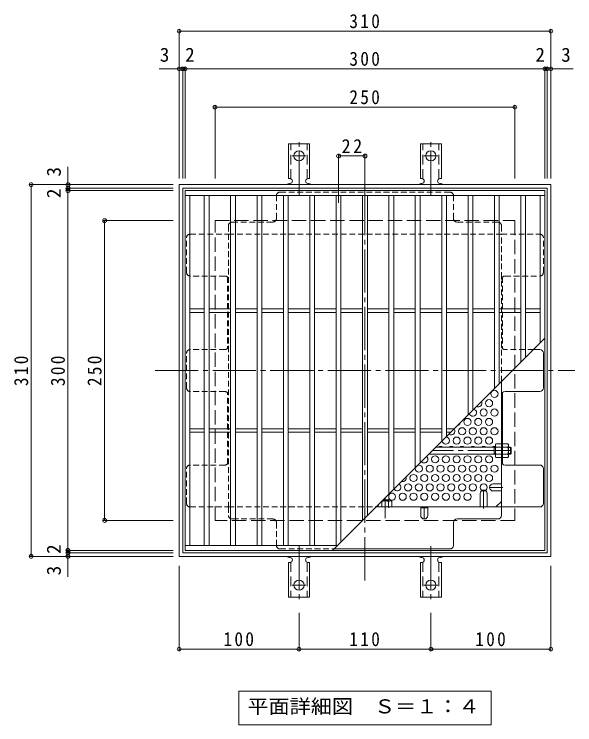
# Model space of a CAD drawing. Units: millimetres at full size, sheet at 1:4. Extents: x -752 to 920, y -779 to 701.
# Drawn here: x -585 to -118, y 40 to 632 of the extents above; entities that cross this region are included whole.
import ezdxf
from ezdxf.enums import TextEntityAlignment as Align

# ---------------------------------------------------------------- set-up
doc = ezdxf.new("R2010")
doc.units = ezdxf.units.MM
doc.header["$LTSCALE"] = 4
doc.header["$PDMODE"] = 32
doc.header["$PDSIZE"] = 3.2
for name, pattern in [('CHAIN1', [8, 5, -1, 1, -1]), ('CHAIN2', [12, 9, -1, 1, -1]), ('DASHED1', [1.8, 1.2, -0.6]), ('DASHED2', [3, 2, -1]), ('DASHED3', [4, 3, -1])]:
    doc.linetypes.add(name, pattern=pattern)
for name, color, linetype, lineweight in [('A-1_躯体', 3, 'Continuous', 9), ('A-2_仕上', 3, 'Continuous', 9), ('A-4_その他', 7, 'Continuous', 9), ('A-5_文字', 7, 'Continuous', 9), ('A-6_寸法', 2, 'Continuous', 9), ('A-7_ハッチ', 2, 'Continuous', 9), ('A-8_記号', 2, 'Continuous', 9), ('A-A_ﾊｯﾁ-ﾜｸ', 3, 'Continuous', 9), ('A-B_ﾊｯﾁ', 2, 'Continuous', 9)]:
    doc.layers.add(name, color=color, linetype=linetype, lineweight=lineweight)
doc.styles.add('ＭＳ ゴシック', font='')
doc.styles.get('ＭＳ ゴシック').set_extended_font_data('MS Gothic')

msp = doc.modelspace()

# ---------------------------------------------------------------- linework, layer by layer
at = {"layer": 'A-1_躯体', "color": 2}
for p, q in [((-140.737, 487.343), (-140.737, 183.343)), ((-137.737, 490.343), (-137.737, 180.342)), ((-137.737, 180.342), (-447.737, 180.342)), ((-140.737, 183.343), (-444.737, 183.343))]:
    msp.add_line(p, q, dxfattribs=at)
at = {"layer": 'A-1_躯体', "color": 2, "linetype": 'DASHED3'}
for p, q in [((-167.737, 460.343), (-167.737, 210.342)), ((-167.737, 210.342), (-417.737, 210.342))]:
    msp.add_line(p, q, dxfattribs=at)
at = {"layer": 'A-1_躯体', "linetype": 'CHAIN2'}
for p, q in [((-170.937, 268.539), (-236.541, 268.539)), ((-275.937, 229.143), (-275.937, 212.306))]:
    msp.add_line(p, q, dxfattribs=at)
at = {"layer": 'A-1_躯体'}
for p, q in [((-183.937, 271.539), (-233.541, 271.539)), ((-184.937, 265.539), (-184.937, 271.539)), ((-184.937, 271.039), (-183.937, 271.039)), ((-171.437, 271.539), (-173.137, 271.539)), ((-173.137, 271.039), (-170.937, 271.039)), ((-171.437, 265.539), (-171.437, 271.539)), ((-171.437, 271.539), (-170.937, 271.039)), ((-170.937, 266.039), (-170.937, 271.039)), ((-183.937, 265.539), (-239.541, 265.539)), ((-184.937, 266.039), (-183.937, 266.039)), ((-173.137, 266.039), (-170.937, 266.039)), ((-171.437, 265.539), (-173.137, 265.539)), ((-171.437, 265.539), (-170.937, 266.039)), ((-272.937, 232.143), (-272.937, 226.539)), ((-278.437, 226.643), (-278.437, 226.539)), ((-277.541, 227.539), (-272.937, 227.539)), ((-273.437, 227.539), (-273.437, 226.539))]:
    msp.add_line(p, q, dxfattribs=at)
at = {"layer": 'A-1_躯体', "color": 2}
for points in [[(-447.737, 180.342), (-447.737, 490.343), (-137.737, 490.343)], [(-444.737, 183.343), (-444.737, 487.343), (-140.737, 487.343)]]:
    msp.add_lwpolyline(points, dxfattribs=at)
at = {"layer": 'A-1_躯体', "color": 2, "linetype": 'DASHED3'}
msp.add_lwpolyline([(-417.737, 210.342), (-417.737, 460.343), (-167.737, 460.343)], dxfattribs=at)
at = {"layer": 'A-2_仕上'}
for p, q in [((-442.737, 481.342), (-142.737, 481.342)), ((-438.737, 189.342), (-438.737, 481.342)), ((-426.737, 189.342), (-426.737, 481.342)), ((-422.737, 189.342), (-422.737, 481.342)), ((-404.737, 189.342), (-404.737, 481.342)), ((-400.737, 189.342), (-400.737, 481.342)), ((-382.737, 189.342), (-382.737, 481.342)), ((-378.737, 189.342), (-378.737, 481.342)), ((-360.737, 189.342), (-360.737, 481.342)), ((-356.737, 189.342), (-356.737, 481.342)), ((-338.737, 189.342), (-338.737, 481.342)), ((-334.737, 189.342), (-334.737, 481.342)), ((-316.737, 189.342), (-316.737, 481.342)), ((-312.737, 192.343), (-312.737, 481.342)), ((-294.737, 210.343), (-294.737, 481.342)), ((-290.737, 214.343), (-290.737, 481.342)), ((-272.737, 232.343), (-272.737, 481.342)), ((-268.737, 236.343), (-268.737, 481.342)), ((-250.737, 254.343), (-250.737, 481.342)), ((-246.737, 258.343), (-246.737, 481.342)), ((-228.737, 276.343), (-228.737, 481.342)), ((-224.737, 280.343), (-224.737, 481.342)), ((-206.737, 298.343), (-206.737, 481.342)), ((-202.737, 302.343), (-202.737, 481.342)), ((-184.737, 320.343), (-184.737, 481.342)), ((-180.737, 324.343), (-180.737, 481.342)), ((-162.737, 342.343), (-162.737, 481.342)), ((-158.737, 346.343), (-158.737, 481.342)), ((-146.737, 481.342), (-146.737, 358.342)), ((-438.737, 386.842), (-426.737, 386.842)), ((-422.737, 386.842), (-404.737, 386.842)), ((-400.737, 386.842), (-382.737, 386.842)), ((-378.737, 386.842), (-360.737, 386.842)), ((-356.737, 386.842), (-338.737, 386.842)), ((-334.737, 386.842), (-316.737, 386.842)), ((-312.737, 386.842), (-294.737, 386.842)), ((-290.737, 386.842), (-272.737, 386.842)), ((-268.737, 386.842), (-250.737, 386.842)), ((-246.737, 386.842), (-228.737, 386.842)), ((-224.737, 386.842), (-206.737, 386.842)), ((-202.737, 386.842), (-184.737, 386.842)), ((-162.737, 386.842), (-180.737, 386.842)), ((-146.737, 386.842), (-158.737, 386.842)), ((-438.737, 383.843), (-426.737, 383.843)), ((-422.737, 383.843), (-404.737, 383.843)), ((-400.737, 383.843), (-382.737, 383.843)), ((-378.737, 383.843), (-360.737, 383.843)), ((-356.737, 383.843), (-338.737, 383.843)), ((-334.737, 383.843), (-316.737, 383.843)), ((-312.737, 383.843), (-294.737, 383.843)), ((-290.737, 383.843), (-272.737, 383.843)), ((-268.737, 383.843), (-250.737, 383.843)), ((-246.737, 383.843), (-228.737, 383.843)), ((-224.737, 383.843), (-206.737, 383.843)), ((-202.737, 383.843), (-184.737, 383.843)), ((-162.737, 383.843), (-180.737, 383.843)), ((-146.737, 383.843), (-158.737, 383.843)), ((-142.737, 362.342), (-319.737, 185.343)), ((-142.737, 362.342), (-319.737, 185.343)), ((-438.737, 286.842), (-426.737, 286.842)), ((-422.737, 286.842), (-404.737, 286.842)), ((-400.737, 286.842), (-382.737, 286.842)), ((-378.737, 286.842), (-360.737, 286.842)), ((-356.737, 286.842), (-338.737, 286.842)), ((-334.737, 286.842), (-316.737, 286.842)), ((-312.737, 286.842), (-294.737, 286.842)), ((-290.737, 286.842), (-272.737, 286.842)), ((-268.737, 286.842), (-250.737, 286.842)), ((-246.737, 286.842), (-228.737, 286.842)), ((-224.737, 286.842), (-218.237, 286.842)), ((-438.737, 283.842), (-426.737, 283.842)), ((-422.737, 283.842), (-404.737, 283.842)), ((-400.737, 283.842), (-382.737, 283.842)), ((-378.737, 283.842), (-360.737, 283.842)), ((-356.737, 283.842), (-338.737, 283.842)), ((-334.737, 283.842), (-316.737, 283.842)), ((-312.737, 283.842), (-294.737, 283.842)), ((-290.737, 283.842), (-272.737, 283.842)), ((-268.737, 283.842), (-250.737, 283.842)), ((-246.737, 283.842), (-228.737, 283.842)), ((-224.737, 283.842), (-221.238, 283.842)), ((-442.737, 189.342), (-315.737, 189.342))]:
    msp.add_line(p, q, dxfattribs=at)
msp.add_lwpolyline([(-442.737, 185.342), (-442.737, 485.342), (-142.737, 485.342), (-142.737, 185.342)], close=True, dxfattribs=at)
at = {"layer": 'A-4_その他'}
for p, q in [((-447.737, 619.506), (-447.737, 495.343)), ((-447.737, 618.306), (-137.737, 618.306)), ((-137.737, 619.506), (-137.737, 495.343)), ((-464.417, 586.917), (-444.737, 586.917)), ((-444.737, 588.117), (-444.737, 495.343)), ((-444.737, 586.917), (-442.737, 586.917)), ((-442.737, 588.117), (-442.737, 495.343)), ((-442.737, 586.917), (-142.737, 586.917)), ((-142.737, 588.117), (-142.737, 495.343)), ((-142.737, 586.917), (-140.737, 586.917)), ((-140.737, 588.117), (-140.737, 495.343)), ((-140.737, 586.917), (-119.22, 586.917)), ((-417.737, 556.121), (-417.737, 495.343)), ((-417.737, 554.921), (-167.737, 554.921)), ((-167.737, 556.121), (-167.737, 495.343)), ((-314.737, 515.448), (-314.737, 475.202)), ((-314.737, 514.248), (-292.737, 514.248)), ((-292.737, 515.448), (-292.737, 475.202)), ((-540.473, 505.107), (-540.473, 487.343)), ((-572.278, 490.343), (-452.737, 490.343)), ((-571.078, 490.343), (-571.078, 180.342)), ((-541.673, 487.343), (-452.737, 487.343)), ((-540.473, 487.343), (-540.473, 485.342)), ((-541.673, 485.342), (-452.737, 485.342)), ((-540.473, 485.342), (-540.473, 185.343)), ((-511.068, 460.343), (-452.737, 460.343)), ((-509.868, 460.343), (-509.868, 210.342)), ((-511.068, 210.342), (-452.737, 210.342)), ((-541.673, 185.343), (-452.737, 185.343)), ((-540.473, 185.343), (-540.473, 183.343)), ((-572.278, 180.342), (-452.737, 180.342)), ((-541.673, 183.343), (-452.737, 183.343)), ((-540.473, 183.343), (-540.473, 163.334)), ((-447.737, 101.765), (-447.737, 172.342)), ((-137.737, 101.765), (-137.737, 172.342)), ((-347.737, 101.765), (-347.737, 133.41)), ((-237.737, 101.765), (-237.737, 133.41)), ((-447.737, 102.965), (-347.737, 102.965)), ((-347.737, 102.965), (-237.737, 102.965)), ((-237.737, 102.965), (-137.737, 102.965))]:
    msp.add_line(p, q, dxfattribs=at)
for p in [(-447.737, 618.306), (-137.737, 618.306), (-447.737, 586.917), (-444.737, 586.917), (-442.737, 586.917), (-142.737, 586.917), (-140.737, 586.917), (-137.737, 586.917), (-417.737, 554.921), (-167.737, 554.921), (-314.737, 514.248), (-292.737, 514.248), (-571.078, 490.343), (-540.473, 490.343), (-540.473, 487.343), (-540.473, 485.342), (-509.868, 460.343), (-509.868, 210.342), (-540.473, 185.343), (-540.473, 183.343), (-571.078, 180.342), (-540.473, 180.342), (-447.737, 102.965), (-347.737, 102.965), (-237.737, 102.965), (-137.737, 102.965)]:
    msp.add_point(p, dxfattribs=at)
at = {"layer": 'A-5_文字'}
for p, q in [((-397.937, 67.914), (-187.537, 67.914)), ((-397.937, 67.914), (-397.937, 39.914)), ((-187.537, 67.914), (-187.537, 39.914)), ((-397.937, 39.914), (-187.537, 39.914))]:
    msp.add_line(p, q, dxfattribs=at)
at = {"layer": 'A-6_寸法'}
for centre in [(-184.737, 315.857), (-189.237, 308.063), (-193.737, 300.268), (-184.737, 300.268), (-207.237, 292.474), (-198.237, 292.474), (-189.237, 292.474), (-211.737, 284.68), (-202.737, 284.68), (-193.737, 284.68), (-184.737, 284.68), (-216.237, 276.886), (-207.237, 276.886), (-198.237, 276.886), (-189.237, 276.886), (-234.237, 261.297), (-225.237, 261.297), (-216.237, 261.297), (-207.237, 261.297), (-198.237, 261.297), (-189.237, 261.297), (-247.737, 253.503), (-238.737, 253.503), (-229.737, 253.503), (-220.737, 253.503), (-211.737, 253.503), (-202.737, 253.503), (-193.737, 253.503), (-184.737, 253.503), (-252.237, 245.709), (-243.237, 245.709), (-234.237, 245.709), (-225.237, 245.709), (-216.237, 245.709), (-207.237, 245.709), (-198.237, 245.709), (-189.237, 245.709), (-256.737, 237.915), (-247.737, 237.915), (-238.737, 237.915), (-229.737, 237.915), (-220.737, 237.915), (-211.737, 237.915), (-202.737, 237.915), (-193.737, 237.915), (-261.237, 230.12), (-252.237, 230.12), (-243.237, 230.12), (-234.237, 230.12), (-225.237, 230.12), (-216.237, 230.12), (-207.237, 230.12)]:
    msp.add_circle(centre, 3, dxfattribs=at)
for centre, start, end in [((-198.237, 308.063), 241.71254, 28.28746), ((-202.737, 300.268), 195.73255, 74.26745), ((-216.237, 292.474), 283.86776, 346.13224), ((-220.737, 284.68), 229.56093, 40.43907), ((-225.237, 276.886), 180.81815, 89.18185), ((-229.737, 269.092), 54.66817, 125.33183), ((-220.737, 269.092), 54.66817, 125.33183), ((-211.737, 269.092), 54.66817, 125.33183), ((-202.737, 269.092), 54.66817, 125.33183), ((-193.737, 269.092), 54.66817, 125.33183), ((-184.737, 269.092), 74.53399, 125.33183), ((-243.237, 261.297), 217.61523, 52.38477), ((-261.237, 245.709), 251.09585, 18.90415), ((-265.737, 237.915), 205.33117, 64.66883), ((-270.237, 230.12), 205.84193, 154.15807)]:
    msp.add_arc(centre, 3, start, end, dxfattribs=at)
at = {"layer": 'A-7_ハッチ', "linetype": 'CHAIN2'}
for p, q in [((-292.737, 160.342), (-292.737, 510.342)), ((-467.737, 335.342), (-117.737, 335.342))]:
    msp.add_line(p, q, dxfattribs=at)
at = {"layer": 'A-7_ハッチ', "linetype": 'DASHED1'}
for p, q in [((-366.536, 462.146), (-366.536, 481.146)), ((-221.938, 484.146), (-363.536, 484.146)), ((-218.938, 462.146), (-218.938, 481.146)), ((-403.537, 459.146), (-369.536, 459.146)), ((-181.937, 459.146), (-215.938, 459.146)), ((-406.537, 456.146), (-406.537, 449.146)), ((-178.937, 456.146), (-178.937, 449.146)), ((-441.541, 417.145), (-441.541, 446.146)), ((-438.541, 449.146), (-406.537, 449.146)), ((-406.537, 449.146), (-178.937, 449.146)), ((-406.537, 449.146), (-406.537, 221.539)), ((-178.937, 449.146), (-146.934, 449.146)), ((-178.937, 326.143), (-178.937, 449.146)), ((-143.934, 417.145), (-143.934, 446.146)), ((-409.537, 414.145), (-438.541, 414.145)), ((-407.337, 413.185), (-407.337, 353.803)), ((-178.137, 413.189), (-178.137, 353.803)), ((-175.937, 414.145), (-146.934, 414.145)), ((-441.541, 320.842), (-441.541, 349.843)), ((-409.537, 352.843), (-438.541, 352.843)), ((-152.237, 352.843), (-175.937, 352.843)), ((-409.537, 317.842), (-438.541, 317.842)), ((-407.337, 257.5), (-407.337, 316.882)), ((-178.137, 271.539), (-178.937, 271.539)), ((-178.137, 265.339), (-178.937, 265.339)), ((-409.537, 256.54), (-438.541, 256.54)), ((-441.541, 224.539), (-441.541, 253.54)), ((-438.541, 221.539), (-406.537, 221.539)), ((-406.537, 221.539), (-406.537, 214.539)), ((-406.537, 221.539), (-283.541, 221.539)), ((-272.937, 221.539), (-272.937, 220.739)), ((-369.536, 211.539), (-403.537, 211.539)), ((-366.536, 208.539), (-366.536, 189.539)), ((-363.536, 186.539), (-318.541, 186.539))]:
    msp.add_line(p, q, dxfattribs=at)
at = {"layer": 'A-7_ハッチ'}
for p, q in [((-146.934, 352.843), (-152.237, 352.843)), ((-143.934, 320.842), (-143.934, 349.843)), ((-178.937, 214.539), (-178.937, 326.143)), ((-178.137, 257.5), (-178.137, 316.882)), ((-178.137, 257.5), (-178.137, 316.882)), ((-175.937, 317.842), (-146.934, 317.842)), ((-146.934, 256.54), (-175.937, 256.54)), ((-143.934, 224.539), (-143.934, 253.54)), ((-183.549, 221.539), (-178.937, 226.151)), ((-283.541, 221.539), (-146.934, 221.539)), ((-246.237, 220.739), (-240.237, 220.739)), ((-218.938, 189.539), (-218.938, 208.539)), ((-215.938, 211.539), (-181.937, 211.539)), ((-318.541, 186.539), (-221.938, 186.539))]:
    msp.add_line(p, q, dxfattribs=at)
at = {"layer": 'A-7_ハッチ', "linetype": 'DASHED1'}
for centre, start, end in [((-363.536, 481.146), 90, 180), ((-221.938, 481.146), 0, 90), ((-403.537, 456.146), 90, 180), ((-369.536, 462.146), 270, 0), ((-215.938, 462.146), 180, 270), ((-181.937, 456.146), 0, 90), ((-438.541, 446.146), 90, 180), ((-146.934, 446.146), 0, 90), ((-438.541, 417.145), 180, 270), ((-146.934, 417.145), 270, 0), ((-409.537, 411.145), 0, 90), ((-175.937, 411.145), 90, 180), ((-409.537, 355.843), 270, 0), ((-175.937, 355.843), 180, 270), ((-438.541, 349.843), 90, 180), ((-438.541, 320.842), 180, 270), ((-409.537, 314.842), 0, 90), ((-438.541, 253.54), 90, 180), ((-409.537, 259.54), 270, 0), ((-438.541, 224.539), 180, 270), ((-403.537, 214.539), 180, 270), ((-369.536, 208.539), 0, 90), ((-363.536, 189.539), 180, 270)]:
    msp.add_arc(centre, 3, start, end, dxfattribs=at)
at = {"layer": 'A-7_ハッチ'}
for centre, start, end in [((-146.934, 349.843), 0, 90), ((-146.934, 320.842), 270, 0), ((-175.937, 314.842), 90, 180), ((-175.937, 259.54), 180, 270), ((-146.934, 253.54), 0, 90), ((-146.934, 224.539), 270, 0), ((-181.937, 214.539), 270, 0), ((-215.938, 208.539), 90, 180), ((-221.938, 189.539), 270, 0)]:
    msp.add_arc(centre, 3, start, end, dxfattribs=at)
at = {"layer": 'A-8_記号', "linetype": 'CHAIN1'}
for p, q in [((-409.245, 335.342), (-396.737, 335.342)), ((-177.737, 237.915), (-188.737, 237.915)), ((-193.737, 220.339), (-193.737, 235.689)), ((-243.237, 221.539), (-243.237, 211.539))]:
    msp.add_line(p, q, dxfattribs=at)
at = {"layer": 'A-8_記号'}
for p, q in [((-185.737, 240.915), (-178.937, 240.915)), ((-196.737, 232.689), (-196.737, 221.539)), ((-190.737, 232.689), (-190.737, 221.539)), ((-185.737, 234.915), (-178.937, 234.915)), ((-246.237, 214.539), (-246.237, 221.539)), ((-240.237, 214.539), (-240.237, 221.539))]:
    msp.add_line(p, q, dxfattribs=at)
for centre, start, end in [((-185.737, 237.915), 90, 270), ((-193.737, 232.689), 0, 180), ((-243.237, 214.539), 180, 0)]:
    msp.add_arc(centre, 3, start, end, dxfattribs=at)
at = {"layer": 'A-A_ﾊｯﾁ-ﾜｸ', "color": 7, "linetype": 'CHAIN2'}
for p, q in [((-347.737, 481.875), (-347.737, 529.275)), ((-237.737, 481.875), (-237.737, 529.275)), ((-353.513, 514.343), (-341.961, 514.343)), ((-243.513, 514.343), (-231.961, 514.343)), ((-347.737, 188.81), (-347.737, 141.41)), ((-237.737, 188.81), (-237.737, 141.41)), ((-353.513, 156.342), (-341.961, 156.342)), ((-243.513, 156.342), (-231.961, 156.342))]:
    msp.add_line(p, q, dxfattribs=at)
at = {"layer": 'A-A_ﾊｯﾁ-ﾜｸ'}
for p, q in [((-356.487, 495.343), (-356.487, 524.343)), ((-338.987, 524.343), (-356.487, 524.343)), ((-338.987, 495.343), (-338.987, 524.343)), ((-246.487, 495.343), (-246.487, 524.343)), ((-228.987, 524.343), (-246.487, 524.343)), ((-228.987, 495.343), (-228.987, 524.343)), ((-356.487, 495.343), (-355.237, 495.343)), ((-338.987, 495.343), (-340.237, 495.343)), ((-246.487, 495.343), (-245.237, 495.343)), ((-228.987, 495.343), (-230.237, 495.343)), ((-355.737, 491.343), (-355.237, 491.343)), ((-340.242, 491.343), (-339.729, 491.343)), ((-245.737, 491.343), (-245.237, 491.343)), ((-230.242, 491.343), (-229.729, 491.343)), ((-355.737, 179.342), (-355.237, 179.342)), ((-340.242, 179.342), (-339.729, 179.342)), ((-245.737, 179.342), (-245.237, 179.342)), ((-230.242, 179.342), (-229.729, 179.342)), ((-356.487, 175.342), (-355.237, 175.342)), ((-356.487, 175.342), (-356.487, 146.342)), ((-338.987, 175.342), (-340.237, 175.342)), ((-338.987, 175.342), (-338.987, 146.342)), ((-246.487, 175.342), (-245.237, 175.342)), ((-246.487, 175.342), (-246.487, 146.342)), ((-228.987, 175.342), (-230.237, 175.342)), ((-228.987, 175.342), (-228.987, 146.342)), ((-338.987, 146.342), (-356.487, 146.342)), ((-228.987, 146.342), (-246.487, 146.342))]:
    msp.add_line(p, q, dxfattribs=at)
at = {"layer": 'A-A_ﾊｯﾁ-ﾜｸ', "linetype": 'DASHED2'}
for p, q in [((-354.487, 495.197), (-354.487, 524.343)), ((-340.987, 495.197), (-340.987, 524.343)), ((-244.487, 495.197), (-244.487, 524.343)), ((-230.987, 495.197), (-230.987, 524.343)), ((-354.487, 175.488), (-354.487, 146.342)), ((-340.987, 175.488), (-340.987, 146.342)), ((-244.487, 175.488), (-244.487, 146.342)), ((-230.987, 175.488), (-230.987, 146.342))]:
    msp.add_line(p, q, dxfattribs=at)
at = {"layer": 'A-A_ﾊｯﾁ-ﾜｸ'}
for centre in [(-347.737, 514.343), (-237.737, 514.343), (-347.737, 156.342), (-237.737, 156.342)]:
    msp.add_circle(centre, 4.25, dxfattribs=at)
for centre, start, end in [((-355.237, 493.343), 270, 90), ((-340.237, 493.343), 90, 269.86671), ((-245.237, 493.343), 270, 90), ((-230.237, 493.343), 90, 269.86671), ((-355.737, 489.343), 90.27597, 150.00049), ((-339.737, 489.343), 29.99928, 89.75838), ((-245.737, 489.343), 90.27597, 150.00049), ((-229.737, 489.343), 29.99928, 89.75838), ((-355.737, 181.342), 209.99951, 269.72403), ((-355.237, 177.342), 270, 90), ((-340.237, 177.342), 90.13329, 270), ((-339.737, 181.342), 270.24162, 330.00072), ((-245.737, 181.342), 209.99951, 269.72403), ((-245.237, 177.342), 270, 90), ((-230.237, 177.342), 90.13329, 270), ((-229.737, 181.342), 270.24162, 330.00072)]:
    msp.add_arc(centre, 2, start, end, dxfattribs=at)
at = {"layer": 'A-B_ﾊｯﾁ'}
for p, q in [((-178.137, 262.789), (-178.137, 274.289)), ((-178.137, 274.289), (-173.57, 274.289)), ((-173.137, 273.539), (-173.57, 274.289)), ((-173.137, 263.539), (-173.137, 273.539)), ((-183.504, 271.402), (-178.937, 271.402)), ((-173.57, 271.402), (-178.137, 271.402)), ((-183.937, 263.539), (-183.504, 262.789)), ((-183.504, 265.676), (-178.937, 265.676)), ((-178.937, 262.789), (-183.504, 262.789)), ((-173.57, 265.676), (-178.137, 265.676)), ((-178.137, 262.789), (-173.57, 262.789)), ((-173.137, 263.539), (-173.57, 262.789)), ((-278.8, 226.106), (-278.8, 221.539)), ((-278.541, 226.539), (-270.937, 226.539)), ((-273.074, 226.106), (-273.074, 221.539)), ((-270.937, 226.539), (-270.187, 226.106)), ((-270.187, 221.539), (-270.187, 226.106)), ((-283.541, 221.539), (-270.187, 221.539)), ((-281.687, 221.539), (-281.687, 223.393))]:
    msp.add_line(p, q, dxfattribs=at)
for points in [[(-183.937, 263.539), (-183.937, 273.539), (-183.504, 274.289)], [(-178.937, 262.789), (-178.937, 274.289), (-183.504, 274.289)]]:
    msp.add_lwpolyline(points, dxfattribs=at)
for centre, radius, start, end in [((-180.655, 272.644), 3.29, 149.99998, 176.07924), ((-181.202, 272.879), 2.735, 180.2103, 212.68507), ((-176.419, 272.644), 3.29, 3.92076, 30.00002), ((-175.872, 272.879), 2.735, 327.31493, 359.7897), ((-174.254, 268.539), 9.683, 162.79973, 197.20026), ((-182.82, 268.539), 9.683, 342.79974, 17.20027), ((-181.202, 264.199), 2.735, 147.31491, 179.78969), ((-180.655, 264.434), 3.29, 183.92075, 210), ((-175.872, 264.199), 2.735, 0.21031, 32.68509), ((-176.419, 264.434), 3.29, 330, 356.07925), ((-280.277, 223.804), 2.735, 57.31491, 59.95843), ((-275.937, 216.856), 9.683, 72.79973, 107.20026), ((-271.597, 223.804), 2.735, 90.2103, 122.68507), ((-271.832, 223.257), 3.29, 59.99998, 86.07924)]:
    msp.add_arc(centre, radius, start, end, dxfattribs=at)

# ---------------------------------------------------------------- texts
at = {"layer": 'A-4_その他', "color": 2, "style": 'ＭＳ ゴシック'}
for s, p in [('3', (-463.866, 589.317)), ('2', (-442.695, 589.317)), ('2', (-150.6, 589.317)), ('3', (-129.082, 589.317))]:
    msp.add_text(s, height=11.73, dxfattribs=at).set_placement(p, align=Align.BOTTOM_LEFT)
for s, p in [('3', (-542.873, 497.067)), ('2', (-542.873, 479.106)), ('2', (-542.873, 182.383)), ('3', (-542.873, 164.527))]:
    msp.add_text(s, height=11.73, rotation=90, dxfattribs=at).set_placement(p, align=Align.BOTTOM_LEFT)
at = {"layer": 'A-4_その他', "color": 2, "char_height": 11.73, "attachment_point": 7, "style": 'ＭＳ ゴシック'}
for s, insert in [('\\T1.27;\\W0.9;310', (-305.737, 620.706)), ('\\T1.27;\\W0.9;300', (-305.737, 589.317)), ('\\T1.27;\\W0.9;250', (-305.737, 557.321)), ('\\T1.27;\\W0.95;22', (-312.237, 516.648)), ('\\T1.27;\\W0.9;100', (-410.737, 105.365)), ('\\T1.27;\\W0.9;110', (-305.737, 105.365)), ('\\T1.27;\\W0.9;100', (-200.737, 105.365))]:
    msp.add_mtext(s, dxfattribs=dict(at, insert=insert))
at = {"layer": 'A-4_その他', "color": 2, "char_height": 11.73, "attachment_point": 7, "rotation": 90, "style": 'ＭＳ ゴシック'}
for s, insert in [('\\T1.27;\\W0.9;310', (-573.478, 322.342)), ('\\T1.27;\\W0.9;300', (-542.873, 322.342)), ('\\T1.27;\\W0.9;250', (-512.268, 322.342))]:
    msp.add_mtext(s, dxfattribs=dict(at, insert=insert))
at = {"layer": 'A-5_文字', "color": 2, "style": 'ＭＳ ゴシック', "width": 1.1}
msp.add_text('平面詳細図\u3000Ｓ＝１：４', height=11.73, dxfattribs=at).set_placement((-390.737, 45.914), align=Align.BOTTOM_LEFT)

doc.saveas('drawing.dxf')
